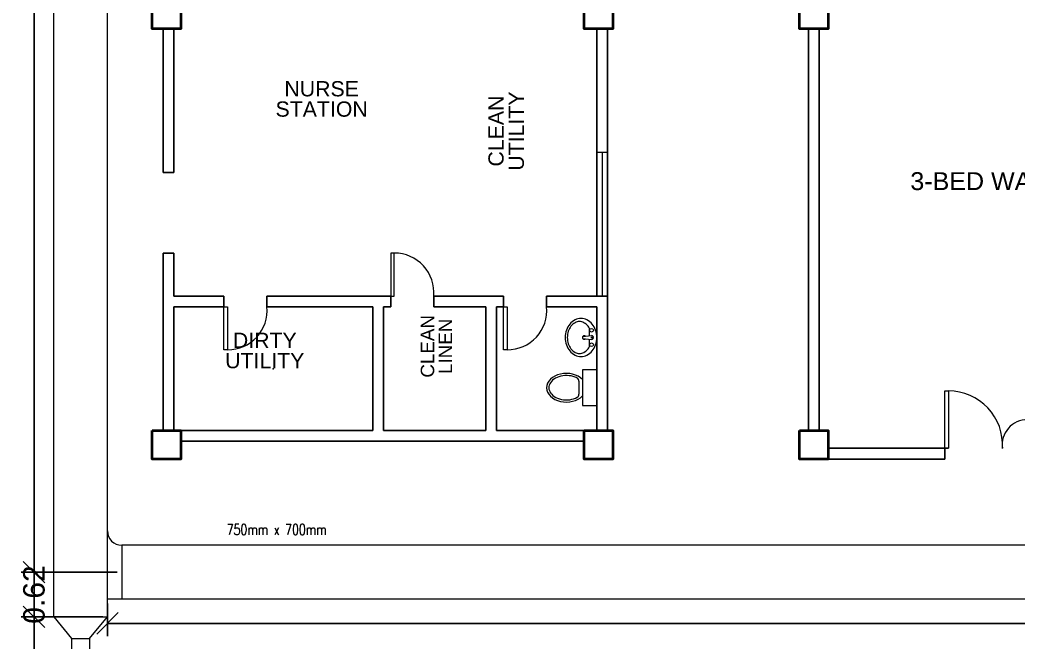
# Model space of a CAD drawing. Header units: millimetres. Extents: x 3 to 421, y 1 to 337.
# Drawn here: x 249.58 to 263.5, y 100.1 to 108.77 of the extents above; entities that cross this region are included whole.
import ezdxf

# ---------------------------------------------------------------- set-up
doc = ezdxf.new("R2010")
doc.units = ezdxf.units.MM
doc.header["$MEASUREMENT"] = 0
doc.layers.add('ahu line', color=7, linetype='Continuous', lineweight=20)
for name, color, linetype in [('diffuser', 7, 'Continuous'), ('ducting label', 7, 'Continuous'), ('label', 7, 'Continuous')]:
    doc.layers.add(name, color=color, linetype=linetype)
doc.styles.add('Arch-Dim', font='simplex.shx', dxfattribs={"width": 0.75})
doc.styles.get("Standard").update_dxf_attribs({"font": 'arial.ttf'})
doc.styles.add('SWISSLT175', font='swissl.ttf', dxfattribs={"height": 0.175})
doc.dimstyles.new('Copy of dimension', dxfattribs={"dimtxt": 0.3, "dimasz": 0.3, "dimexe": 0.18, "dimexo": 0.0625, "dimgap": 0.09, "dimtad": 0, "dimzin": 0, "dimdsep": 46, "dimtxsty": 'Standard', "dimblk": 'OBLIQUE', "dimcen": 0.09, "dimclrd": 256, "dimclre": 256, "dimclrt": 256, "dimadec": 0, "dimazin": 0, "dimtfac": 1, "dimtofl": 0, "dimtmove": 0, "dimatfit": 3, "dimldrblk": 'OBLIQUE', "dimfxl": 1, "dimtolj": 1, "dimtzin": 0, "dimarcsym": 0})

# ---------------------------------------------------------------- blocks, each defined once
blk = doc.blocks.new('_Oblique')
at = {"color": 0, "linetype": 'ByBlock', "lineweight": -2}
blk.add_line((-0.5, -0.5), (0.5, 0.5), dxfattribs=at)
blk = doc.blocks.new('*D29')
at = {"layer": 'Defpoints', "color": 0, "transparency": 16777216}
for p in [(250.904, 130.246), (249.78, 101.072), (251.004, 101.072)]:
    blk.add_point(p, dxfattribs=at)
at = {"layer": 'diffuser', "lineweight": -2, "transparency": 16777216}
for p, q in [((250.841, 130.246), (249.6, 130.246)), ((249.78, 130.246), (249.78, 116.258)), ((249.78, 101.072), (249.78, 115.06)), ((250.941, 101.072), (249.6, 101.072))]:
    blk.add_line(p, q, dxfattribs=at)
at = {"layer": 'diffuser', "lineweight": -2, "transparency": 16777216, "xscale": 0.3, "yscale": 0.3, "zscale": 0.3}
for p, rotation in [((249.78, 130.246), 90), ((249.78, 101.072), 270)]:
    blk.add_blockref('_Oblique', p, dxfattribs=dict(at, rotation=rotation))
at = {"layer": 'diffuser', "transparency": 16777216, "insert": (249.78, 115.659), "char_height": 0.3, "attachment_point": 5, "rotation": 90}
blk.add_mtext('\\A1;29.17', dxfattribs=at)
blk = doc.blocks.new('*D30')
at = {"layer": 'Defpoints', "color": 0, "transparency": 16777216}
for p in [(251.004, 101.072), (249.78, 100.448), (250.804, 100.448)]:
    blk.add_point(p, dxfattribs=at)
at = {"layer": 'diffuser', "lineweight": -2, "transparency": 16777216}
for p, q in [((250.941, 101.072), (249.6, 101.072)), ((249.78, 101.072), (249.78, 100.448)), ((250.741, 100.448), (249.6, 100.448))]:
    blk.add_line(p, q, dxfattribs=at)
at = {"layer": 'diffuser', "lineweight": -2, "transparency": 16777216, "xscale": 0.3, "yscale": 0.3, "zscale": 0.3}
for p, rotation in [((249.78, 101.072), 90), ((249.78, 100.448), 270)]:
    blk.add_blockref('_Oblique', p, dxfattribs=dict(at, rotation=rotation))
at = {"layer": 'diffuser', "transparency": 16777216, "insert": (249.78, 100.76), "char_height": 0.3, "attachment_point": 5, "rotation": 90}
blk.add_mtext('\\A1;0.62', dxfattribs=at)
blk = doc.blocks.new('*D31')
at = {"layer": 'Defpoints', "color": 0, "transparency": 16777216}
for p in [(250.804, 100.448), (249.78, 92.25), (250.654, 92.25)]:
    blk.add_point(p, dxfattribs=at)
at = {"layer": 'diffuser', "lineweight": -2, "transparency": 16777216}
for p, q in [((250.741, 100.448), (249.6, 100.448)), ((249.78, 100.448), (249.78, 96.828)), ((249.78, 92.25), (249.78, 95.87)), ((250.591, 92.25), (249.6, 92.25))]:
    blk.add_line(p, q, dxfattribs=at)
at = {"layer": 'diffuser', "lineweight": -2, "transparency": 16777216, "xscale": 0.3, "yscale": 0.3, "zscale": 0.3}
for p, rotation in [((249.78, 100.448), 90), ((249.78, 92.25), 270)]:
    blk.add_blockref('_Oblique', p, dxfattribs=dict(at, rotation=rotation))
at = {"layer": 'diffuser', "transparency": 16777216, "insert": (249.78, 96.349), "char_height": 0.3, "attachment_point": 5, "rotation": 90}
blk.add_mtext('\\A1;8.20', dxfattribs=at)
blk = doc.blocks.new('*D33')
at = {"layer": 'Defpoints', "color": 0, "transparency": 16777216}
for p in [(280.841, 101.597), (250.804, 100.697), (280.841, 100.358)]:
    blk.add_point(p, dxfattribs=at)
at = {"layer": 'diffuser', "lineweight": -2, "transparency": 16777216}
for p, q in [((280.841, 101.534), (280.841, 100.178)), ((250.804, 100.634), (250.804, 100.178)), ((250.804, 100.358), (265.227, 100.358)), ((280.841, 100.358), (266.418, 100.358))]:
    blk.add_line(p, q, dxfattribs=at)
at = {"layer": 'diffuser', "lineweight": -2, "transparency": 16777216, "xscale": 0.3, "yscale": 0.3, "zscale": 0.3, "rotation": 180}
blk.add_blockref('_Oblique', (250.804, 100.358), dxfattribs=at)
at = {"layer": 'diffuser', "lineweight": -2, "transparency": 16777216, "xscale": 0.3, "yscale": 0.3, "zscale": 0.3}
blk.add_blockref('_Oblique', (280.841, 100.358), dxfattribs=at)
at = {"layer": 'diffuser', "transparency": 16777216, "insert": (265.822, 100.358), "char_height": 0.3, "attachment_point": 5}
blk.add_mtext('\\A1;30.04', dxfattribs=at)

msp = doc.modelspace()

# ---------------------------------------------------------------- linework, layer by layer
at = {"color": 8, "linetype": 'ByBlock', "lineweight": 9}
for p, q in [((251.579, 108.647), (251.729, 108.647)), ((257.779, 106.922), (257.629, 106.922)), ((257.704, 106.922), (257.704, 104.922)), ((257.779, 104.922), (257.779, 106.922))]:
    msp.add_line(p, q, dxfattribs=at)
at = {"color": 8, "linetype": 'ByBlock', "lineweight": 25}
for p, q in [((251.579, 108.647), (251.579, 106.647)), ((251.729, 106.647), (251.729, 108.647)), ((257.629, 108.649), (257.629, 104.922)), ((257.779, 108.649), (257.779, 104.922)), ((251.579, 106.647), (251.729, 106.647)), ((251.579, 105.522), (251.579, 103.047)), ((251.579, 105.522), (251.729, 105.522)), ((251.729, 105.522), (251.729, 104.922)), ((254.754, 104.922), (253.029, 104.922)), ((256.329, 104.922), (255.354, 104.922)), ((257.629, 104.922), (256.929, 104.922)), ((257.629, 104.922), (257.779, 104.922)), ((257.779, 104.922), (257.779, 103.049)), ((257.629, 104.772), (257.629, 103.047)), ((254.504, 103.047), (251.729, 103.047)), ((256.079, 103.047), (254.654, 103.047)), ((257.629, 103.047), (256.229, 103.047)), ((251.829, 102.897), (257.454, 102.897)), ((257.454, 102.897), (251.829, 102.897))]:
    msp.add_line(p, q, dxfattribs=at)
at = {"color": 8, "lineweight": 25}
for p, q in [((260.579, 108.649), (260.579, 103.049)), ((260.729, 108.649), (260.729, 103.049)), ((260.854, 102.799), (262.535, 102.799)), ((262.485, 102.799), (262.485, 102.649)), ((260.854, 102.649), (262.485, 102.649))]:
    msp.add_line(p, q, dxfattribs=at)
at = {"color": 8, "linetype": 'ByBlock', "lineweight": 25, "ltscale": 0.3}
for p, q in [((251.579, 103.047), (251.579, 104.922)), ((252.429, 104.922), (251.729, 104.922)), ((252.429, 104.772), (252.429, 104.922)), ((254.754, 104.922), (253.029, 104.922)), ((253.029, 104.772), (253.029, 104.922)), ((254.754, 104.772), (254.754, 104.922)), ((256.329, 104.922), (255.354, 104.922)), ((255.354, 104.772), (255.354, 104.922)), ((256.329, 104.772), (256.329, 104.922)), ((257.629, 104.922), (256.929, 104.922)), ((256.929, 104.772), (256.929, 104.922)), ((251.729, 103.047), (251.729, 104.772)), ((252.429, 104.772), (251.729, 104.772)), ((254.504, 104.772), (253.029, 104.772)), ((254.504, 104.772), (254.504, 103.047)), ((254.654, 104.772), (254.654, 103.047)), ((254.754, 104.772), (254.654, 104.772)), ((256.079, 104.772), (255.354, 104.772)), ((256.079, 104.772), (256.079, 103.047)), ((256.229, 104.772), (256.229, 103.047)), ((256.329, 104.772), (256.229, 104.772)), ((256.329, 104.772), (256.229, 104.772)), ((257.629, 104.772), (256.929, 104.772))]:
    msp.add_line(p, q, dxfattribs=at)
at = {"color": 8, "lineweight": 9}
for p, q in [((257.431, 104.359), (257.553, 104.372)), ((257.431, 104.33), (257.553, 104.316)), ((257.629, 103.894), (257.429, 103.894)), ((257.429, 103.894), (257.429, 103.394)), ((257.629, 103.394), (257.629, 103.894)), ((257.379, 103.735), (257.379, 103.554)), ((257.429, 103.394), (257.629, 103.394))]:
    msp.add_line(p, q, dxfattribs=at)
at = {"color": 8, "linetype": 'ByBlock', "lineweight": 35}
for points in [[(251.429, 109.047), (251.829, 109.047), (251.829, 108.647), (251.429, 108.647)], [(257.454, 109.049), (257.854, 109.049), (257.854, 108.649), (257.454, 108.649)], [(251.429, 103.047), (251.829, 103.047), (251.829, 102.647), (251.429, 102.647)], [(257.454, 103.049), (257.854, 103.049), (257.854, 102.649), (257.454, 102.649)]]:
    msp.add_lwpolyline(points, close=True, dxfattribs=at)
at = {"color": 8, "lineweight": 35}
for points in [[(260.454, 109.049), (260.854, 109.049), (260.854, 108.649), (260.454, 108.649)], [(260.454, 103.049), (260.854, 103.049), (260.854, 102.649), (260.454, 102.649)]]:
    msp.add_lwpolyline(points, close=True, dxfattribs=at)
at = {"color": 8, "lineweight": 13, "ltscale": 0.03}
for points in [[(254.754, 104.922), (254.804, 104.922), (254.804, 105.522), (254.754, 105.522)], [(252.429, 104.772), (252.479, 104.772), (252.479, 104.172), (252.429, 104.172)], [(256.329, 104.772), (256.379, 104.772), (256.379, 104.172), (256.329, 104.172)], [(262.535, 102.799), (262.485, 102.799), (262.485, 103.599), (262.535, 103.599)]]:
    msp.add_lwpolyline(points, close=True, dxfattribs=at)
at = {"color": 8, "lineweight": 9}
msp.add_lwpolyline([(257.408, 104.609, 0.11576), (257.326, 104.59, 0.104047), (257.252, 104.531, 0.090875), (257.205, 104.448, 0.083344), (257.187, 104.344, 0.083344), (257.205, 104.241, 0.090875), (257.252, 104.157, 0.104047), (257.326, 104.098, 0.11576), (257.408, 104.079, 0.11576), (257.491, 104.098, 0.104047), (257.565, 104.157, 0.090875), (257.612, 104.241, 0.083344), (257.629, 104.344, 0.083344), (257.612, 104.448, 0.090875), (257.565, 104.531, 0.104047), (257.491, 104.59, 0.11576)], format="xyb", close=True, dxfattribs=at)
for points in [[(257.387, 104.567, 0.124838), (257.325, 104.551, 0.105788), (257.267, 104.501, 0.086697), (257.231, 104.432, 0.076776), (257.217, 104.344, 0.076776), (257.231, 104.257, 0.086697), (257.267, 104.187, 0.105788), (257.325, 104.137, 0.124838), (257.387, 104.122, 0.124838), (257.45, 104.137, 0.105788), (257.508, 104.187, 0.040067), (257.527, 104.217), (257.527, 104.32, 0.040067)], [(257.527, 104.368), (257.527, 104.471, 0.040067), (257.508, 104.501, 0.105788), (257.45, 104.551, 0.124838), (257.387, 104.567, 0.124838)]]:
    msp.add_lwpolyline(points, format="xyb", dxfattribs=at)
for centre, radius in [((257.556, 104.446), 0.0255), ((257.556, 104.243), 0.0255), ((257.563, 104.344), 0.0095)]:
    msp.add_circle(centre, radius, dxfattribs=at)
at = {"color": 8, "lineweight": 13, "ltscale": 0.03}
for centre, radius, start, end in [((254.804, 104.97), 0.552, 355.0209, 90), ((252.479, 104.724), 0.552, 270, 4.9791), ((256.379, 104.724), 0.552, 270, 4.9791), ((262.535, 102.847), 0.752, 356.3048, 90), ((263.635, 102.846), 0.353, 90, 187.6281)]:
    msp.add_arc(centre, radius, start, end, dxfattribs=at)
at = {"color": 8, "lineweight": 9}
for centre, radius, start, end in [((257.454, 104.344), 0.025, 161.3793, 198.6207), ((257.525, 104.344), 0.0948, 171.2026, 188.7974), ((257.454, 104.344), 0.025, 48.7978, 143.6932), ((257.454, 104.344), 0.025, 216.3068, 311.2022), ((257.556, 104.344), 0.028, 263.7545, 96.2455), ((257.329, 103.735), 0.05, 0, 61.8499), ((257.329, 103.554), 0.05, 298.0084, 360)]:
    msp.add_arc(centre, radius, start, end, dxfattribs=at)
msp.add_ellipse((257.204, 103.644), major_axis=(0.275, 0), ratio=0.727273, start_param=0.612555, end_param=5.670631, dxfattribs=at)
msp.add_open_spline([(257.353, 103.779), (257.337, 103.788), (257.318, 103.795), (257.227, 103.822), (257.14, 103.817), (257.008, 103.759), (256.967, 103.709), (256.954, 103.611), (256.98, 103.559), (257.091, 103.485), (257.175, 103.467), (257.288, 103.482), (257.323, 103.494), (257.353, 103.51)], degree=3, knots=[0.937253, 0.937253, 0.937253, 0.937253, 1.185372, 1.185372, 2.113864, 2.113864, 3.042356, 3.042356, 3.970847, 3.970847, 4.899339, 4.899339, 5.346062, 5.346062, 5.346062, 5.346062], dxfattribs=at)
at = {"color": 8, "linetype": 'ByBlock', "lineweight": 9, "ltscale": 0.3}
msp.add_point((253.116, 103.909), dxfattribs=at)
at = {"layer": 'ahu line', "linetype": 'Continuous'}
for p, q in [((250.054, 100.448), (250.054, 129.771)), ((250.804, 100.448), (250.804, 129.771)), ((281.541, 101.447), (251.004, 101.447)), ((251.004, 101.447), (251.004, 100.697)), ((281.541, 100.697), (250.804, 100.697)), ((250.054, 100.448), (250.804, 100.448)), ((250.054, 100.448), (250.304, 100.148)), ((250.554, 100.148), (250.804, 100.448)), ((250.304, 100.148), (250.554, 100.148)), ((250.304, 100.148), (250.304, 92.475)), ((250.554, 100.148), (250.554, 92.475))]:
    msp.add_line(p, q, dxfattribs=at)
msp.add_arc((251.004, 101.647), 0.2, 180, 270, dxfattribs=at)

# ---------------------------------------------------------------- texts
at = {"layer": 'ducting label', "color": 7, "linetype": 'Continuous', "lineweight": 25, "insert": (252.466, 101.742), "char_height": 0.15, "attachment_point": 1, "style": 'Arch-Dim'}
msp.add_mtext_dynamic_manual_height_columns('\\A1;750mm x 700mm', width=1.69065, gutter_width=1.011, heights=[0], dxfattribs=at)
at = {"layer": 'label', "color": 8, "linetype": 'ByBlock', "lineweight": 9, "ltscale": 0.4, "char_height": 0.2125, "attachment_point": 5, "line_spacing_factor": 0.8, "style": 'SWISSLT175'}
for s, insert in [('NURSE\\PSTATION', (253.791, 107.67)), ('DIRTY\\PUTILITY', (252.998, 104.162))]:
    msp.add_mtext(s, dxfattribs=dict(at, insert=insert))
at = {"layer": 'label', "color": 8, "linetype": 'ByBlock', "lineweight": 9, "ltscale": 0.4, "attachment_point": 5, "rotation": 90, "line_spacing_factor": 0.8, "style": 'SWISSLT175'}
for s, insert, char_height in [('CLEAN \\PUTILITY', (256.366, 107.223), 0.2125), ('CLEAN\\PLINEN', (255.392, 104.221), 0.1875)]:
    msp.add_mtext(s, dxfattribs=dict(at, insert=insert, char_height=char_height))
at = {"layer": 'label', "color": 8, "lineweight": 9, "ltscale": 0.4, "insert": (263.098, 106.523), "char_height": 0.25, "attachment_point": 5, "line_spacing_factor": 0.8, "style": 'SWISSLT175'}
msp.add_mtext('3-BED WARD', dxfattribs=at)

# ---------------------------------------------------------------- dimensions: what is measured, and where the dimension line sits
at = {"layer": 'diffuser'}
for base, p1, p2, picture, middle in [((249.78, 101.072), (250.904, 130.246), (251.004, 101.072), '*D29', (249.78, 115.659)), ((249.78, 92.25), (250.804, 100.448), (250.654, 92.25), '*D31', (249.78, 96.349))]:
    dim = msp.add_linear_dim(base=base, p1=p1, p2=p2, angle=90, dimstyle='Copy of dimension', dxfattribs=at)
    dim.commit()
    dim.dimension.update_dxf_attribs({"geometry": picture, "text_midpoint": middle})
dim = msp.add_linear_dim(base=(280.841, 100.358), p1=(250.804, 100.697), p2=(280.841, 101.597), dimstyle='Copy of dimension', dxfattribs=at)
dim.commit()
dim.dimension.update_dxf_attribs({"geometry": '*D33', "text_midpoint": (265.822, 100.358)})
dim = msp.add_linear_dim(base=(249.78, 100.448), p1=(251.004, 101.072), p2=(250.804, 100.448), angle=90, dimstyle='Copy of dimension', dxfattribs=at)
dim.commit()
dim.dimension.update_dxf_attribs({"geometry": '*D30', "text_midpoint": (249.78, 100.76), "dimtype": 160})

doc.saveas('drawing.dxf')
